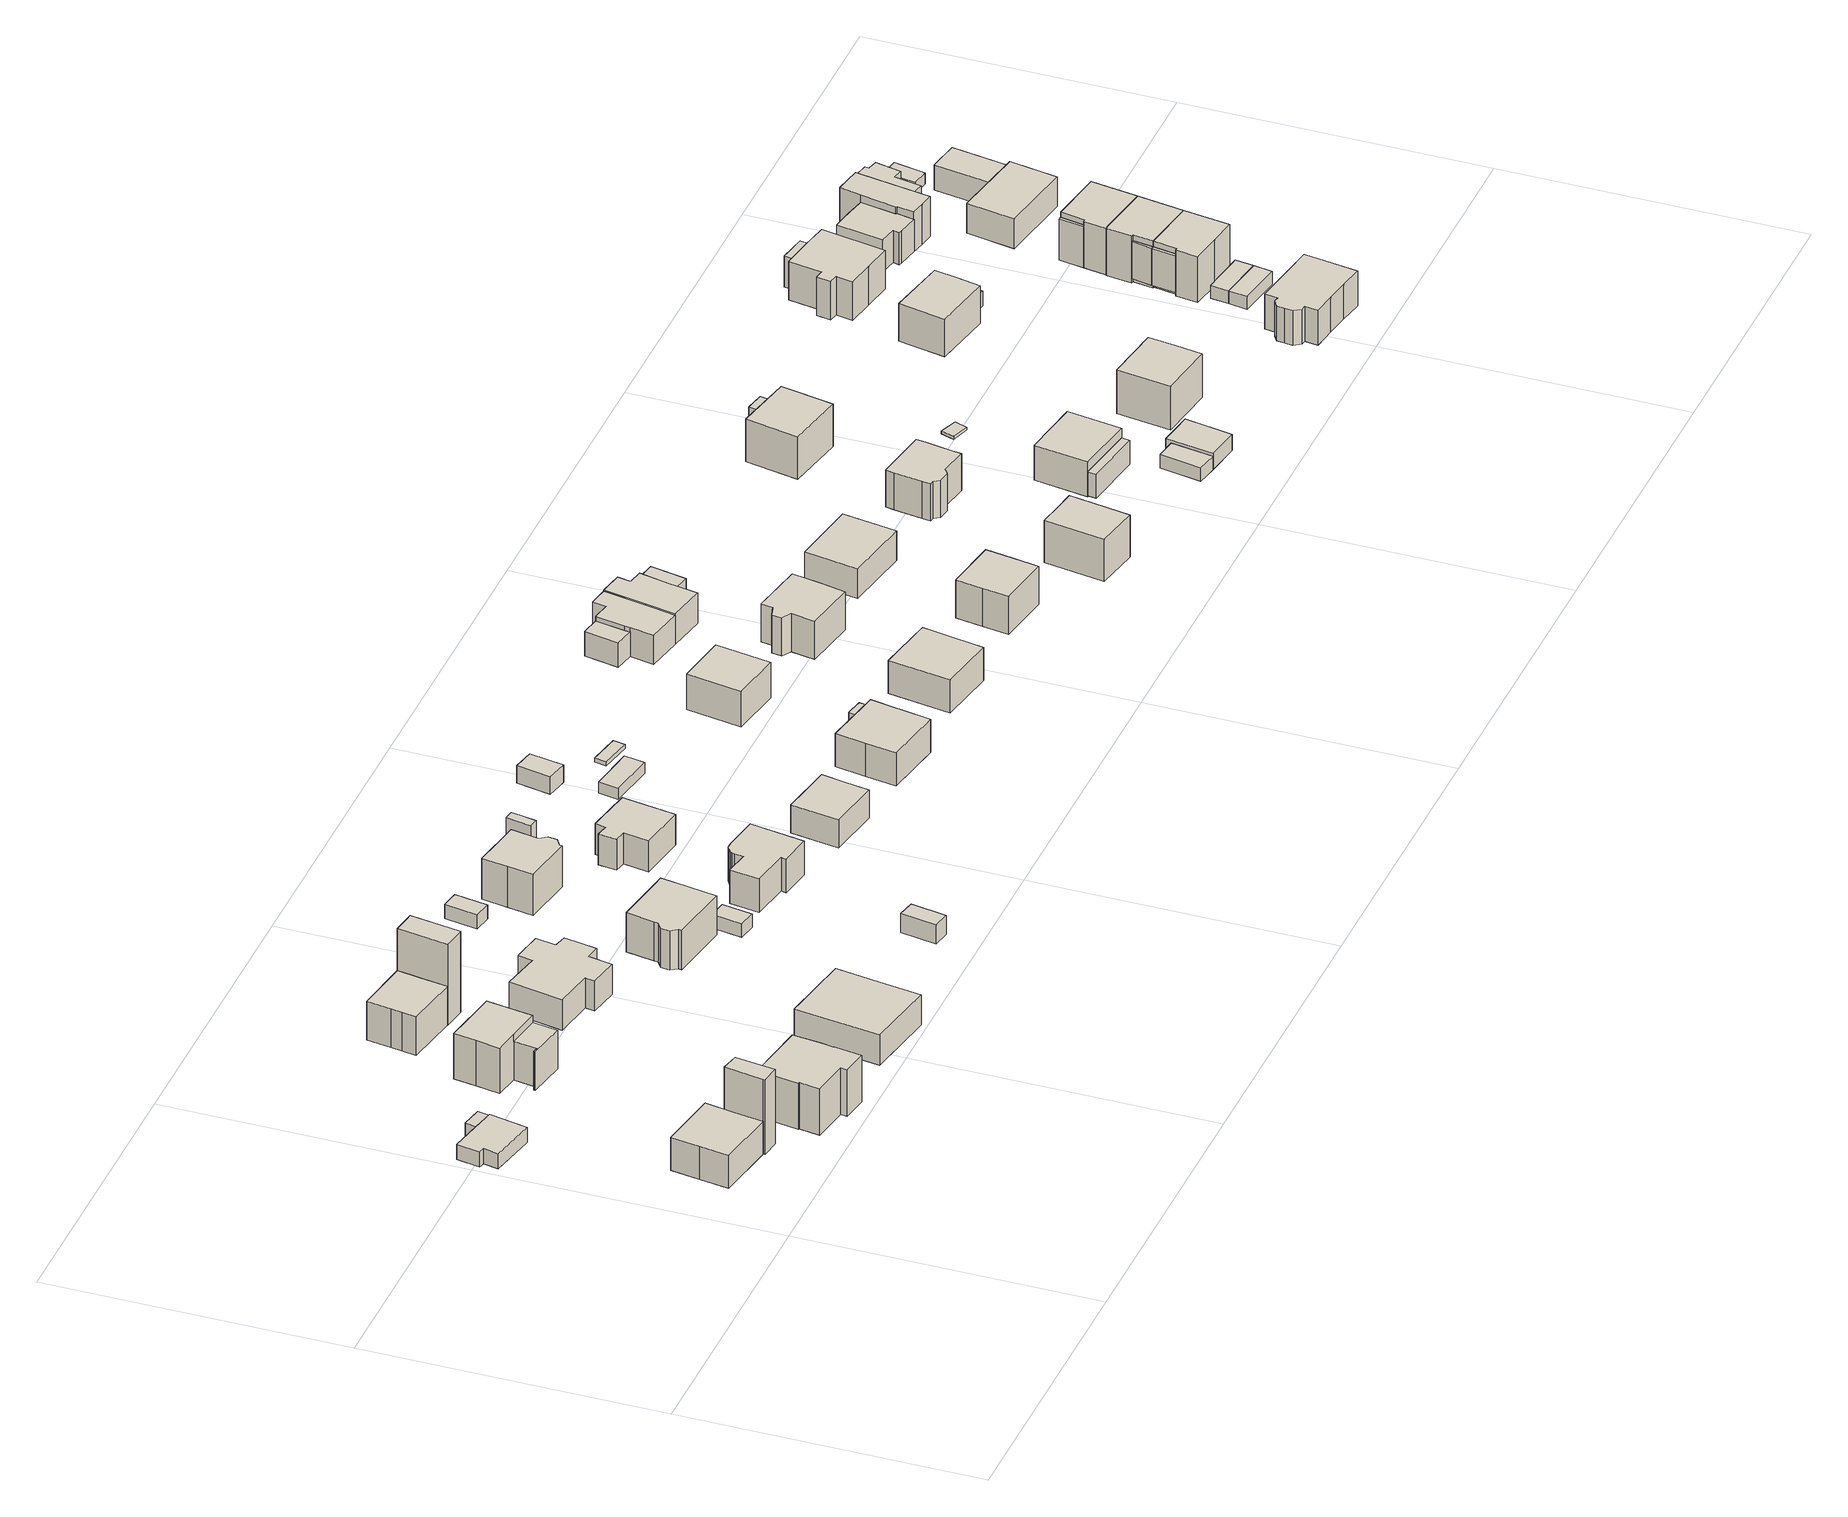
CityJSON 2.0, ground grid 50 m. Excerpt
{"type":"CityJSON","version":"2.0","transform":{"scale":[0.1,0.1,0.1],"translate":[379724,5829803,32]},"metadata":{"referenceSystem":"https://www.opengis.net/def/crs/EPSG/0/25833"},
"CityObjects":{
"building1":{"type":"Building","attributes":{"Gemeindeschluessel":"11000012","BezugspunktDach":"2200","function":"31001_1010","measuredHeight":7.08,"storeysAboveGround":1},"address":[{"country":"Germany","locality":"Berlin","thoroughfareNumber":"16","thoroughfareName":"Schwabstedter Weg"}],"geometry":[{"type":"Solid","lod":"1","boundaries":[[[[0,1,2,3,4,5]],[[6,7,8,9,10,11]],[[6,11,5,4]],[[7,6,4,3]],[[8,7,3,2]],[[9,8,2,1]],[[10,9,1,0]],[[11,10,0,5]]]]}]},
"building2":{"type":"Building","attributes":{"Gemeindeschluessel":"11000012","BezugspunktDach":"2200","function":"31001_1010","measuredHeight":2.66,"storeysAboveGround":1},"address":[{"country":"Germany","locality":"Berlin","thoroughfareNumber":"6 (3)","thoroughfareName":"Wesselburer Weg"}],"geometry":[{"type":"Solid","lod":"1","boundaries":[[[[12,13,14,15,16,17,18]],[[19,20,21,22,23,24,25]],[[19,25,18,17]],[[20,19,17,16]],[[21,20,16,15]],[[22,21,15,14]],[[23,22,14,13]],[[24,23,13,12]],[[25,24,12,18]]]]}]},
"building3":{"type":"Building","attributes":{"Gemeindeschluessel":"11000012","BezugspunktDach":"2200","function":"31001_2000","measuredHeight":13.29,"storeysAboveGround":1},"address":[{"country":"Germany","locality":"Berlin","thoroughfareNumber":"16 (1)","thoroughfareName":"Schwabstedter Weg"}],"geometry":[{"type":"Solid","lod":"1","boundaries":[[[[26,27,28,29,30]],[[31,32,33,34,35]],[[31,35,30,29]],[[32,31,29,28]],[[33,32,28,27]],[[34,33,27,26]],[[35,34,26,30]]]]}]},
"building4":{"type":"Building","attributes":{"Gemeindeschluessel":"11000012","BezugspunktDach":"2200","function":"51009_1610","measuredHeight":2.45,"storeysAboveGround":0},"address":[{"country":"Germany","locality":"Berlin"}],"geometry":[{"type":"Solid","lod":"1","boundaries":[[[[36,37,38,39]],[[40,41,21,20]],[[40,20,39,38]],[[41,40,38,37]],[[21,41,37,36]],[[20,21,36,39]]]]}]},
"building5":{"type":"Building","attributes":{"Gemeindeschluessel":"11000012","BezugspunktDach":"2200","function":"31001_1010","measuredHeight":10.31,"storeysAboveGround":1},"address":[{"country":"Germany","locality":"Berlin","thoroughfareNumber":"18","thoroughfareName":"Schwabstedter Weg"}],"geometry":[{"type":"Solid","lod":"1","boundaries":[[[[42,43,44,45,46,47,48,49,50,51,52,53,54]],[[55,56,57,58,59,60,61,62,63,64,65,66,67]],[[55,67,54,53]],[[56,55,53,52]],[[57,56,52,51]],[[58,57,51,50]],[[59,58,50,49]],[[60,59,49,48]],[[61,60,48,47]],[[62,61,47,46]],[[63,62,46,45]],[[64,63,45,44]],[[65,64,44,43]],[[66,65,43,42]],[[67,66,42,54]]]]}]},
"building6":{"type":"Building","attributes":{"Gemeindeschluessel":"11000012","function":"31001_1010"},"address":[{"country":"Germany","locality":"Berlin","thoroughfareNumber":"17","thoroughfareName":"Schwabstedter Weg"}],"children":["building6-1","building6-2"]},
"building6-1":{"type":"BuildingPart","attributes":{"BezugspunktDach":"2200","measuredHeight":9.3,"storeysAboveGround":1},"parents":["building6"],"geometry":[{"type":"MultiSurface","lod":"1","boundaries":[[[68,69,70,71,72,73,74]],[[75,76,77,78,79,80,81]],[[75,81,74,73]],[[76,75,73,72]],[[77,76,72,71]],[[78,77,71,70]],[[79,78,70,69]],[[82,83,69,68]],[[81,80,68,74]],[[80,79,83,82]]]}]},
"building6-2":{"type":"BuildingPart","attributes":{"BezugspunktDach":"2200","measuredHeight":6.92,"storeysAboveGround":1},"parents":["building6"],"geometry":[{"type":"Solid","lod":"1","boundaries":[[[[84,83,82,85,86,87]],[[88,89,80,79,90,91]],[[88,91,87,86]],[[89,88,86,85]],[[80,89,85,82]],[[90,79,83,84]],[[91,90,84,87]],[[79,80,82,83]]]]}]},
"building7":{"type":"Building","attributes":{"Gemeindeschluessel":"11000012","BezugspunktDach":"2200","function":"31001_2000","measuredHeight":2.34,"storeysAboveGround":1},"address":[{"country":"Germany","locality":"Berlin","thoroughfareNumber":"18 (1)","thoroughfareName":"Schwabstedter Weg"}],"geometry":[{"type":"Solid","lod":"1","boundaries":[[[[92,93,94,95,96,97]],[[98,99,100,101,102,103]],[[98,103,97,96]],[[99,98,96,95]],[[100,99,95,94]],[[101,100,94,93]],[[102,101,93,92]],[[103,102,92,97]]]]}]},
"building8":{"type":"Building","attributes":{"Gemeindeschluessel":"11000012","BezugspunktDach":"2200","function":"31001_1010","measuredHeight":8.38,"storeysAboveGround":1},"address":[{"country":"Germany","locality":"Berlin","thoroughfareNumber":"17A","thoroughfareName":"Schwabstedter Weg"}],"geometry":[{"type":"Solid","lod":"1","boundaries":[[[[104,105,106,107,108,109,110,111]],[[112,113,114,115,116,117,118,119]],[[112,119,111,110]],[[113,112,110,109]],[[114,113,109,108]],[[115,114,108,107]],[[116,115,107,106]],[[117,116,106,105]],[[118,117,105,104]],[[119,118,104,111]]]]}]},
"building9":{"type":"Building","attributes":{"Gemeindeschluessel":"11000012","BezugspunktDach":"2200","function":"31001_1010","measuredHeight":8.57,"storeysAboveGround":1},"address":[{"country":"Germany","locality":"Berlin","thoroughfareNumber":"20","thoroughfareName":"Schwabstedter Weg"}],"geometry":[{"type":"Solid","lod":"1","boundaries":[[[[120,121,122,123,124]],[[125,126,127,128,129]],[[125,129,124,123]],[[126,125,123,122]],[[127,126,122,121]],[[128,127,121,120]],[[129,128,120,124]]]]}]},
"building10":{"type":"Building","attributes":{"Gemeindeschluessel":"11000012","BezugspunktDach":"2200","function":"31001_2463","measuredHeight":14.43,"storeysAboveGround":1},"address":[{"country":"Germany","locality":"Berlin","thoroughfareNumber":"17A (1)","thoroughfareName":"Schwabstedter Weg"}],"geometry":[{"type":"Solid","lod":"1","boundaries":[[[[130,131,132,133]],[[134,135,136,137]],[[134,137,133,132]],[[135,134,132,131]],[[136,135,131,130]],[[137,136,130,133]]]]}]},
"building11":{"type":"Building","attributes":{"Gemeindeschluessel":"11000012","BezugspunktDach":"2200","function":"31001_1010","measuredHeight":5.33,"storeysAboveGround":1},"address":[{"country":"Germany","locality":"Berlin","thoroughfareNumber":"19","thoroughfareName":"Schwabstedter Weg"}],"geometry":[{"type":"Solid","lod":"1","boundaries":[[[[138,139,140,141,142,143,144,145,146,147,148,149]],[[150,151,152,153,154,155,156,157,158,159,160,161]],[[150,161,149,148]],[[151,150,148,147]],[[152,151,147,146]],[[153,152,146,145]],[[154,153,145,144]],[[155,154,144,143]],[[156,155,143,142]],[[157,156,142,141]],[[158,157,141,140]],[[159,158,140,139]],[[160,159,139,138]],[[161,160,138,149]]]]}]},
"building12":{"type":"Building","attributes":{"Gemeindeschluessel":"11000012","BezugspunktDach":"2200","function":"31001_1010","measuredHeight":10.3,"storeysAboveGround":1},"address":[{"country":"Germany","locality":"Berlin","thoroughfareNumber":"21","thoroughfareName":"Schwabstedter Weg"}],"geometry":[{"type":"Solid","lod":"1","boundaries":[[[[162,163,164,165,166,167,168,169,170,171]],[[172,173,174,175,176,177,178,179,180,181]],[[172,181,171,170]],[[173,172,170,169]],[[174,173,169,168]],[[175,174,168,167]],[[176,175,167,166]],[[177,176,166,165]],[[178,177,165,164]],[[179,178,164,163]],[[180,179,163,162]],[[181,180,162,171]]]]}]},
"building13":{"type":"Building","attributes":{"Gemeindeschluessel":"11000012","BezugspunktDach":"2200","function":"31001_2463","measuredHeight":2.37,"storeysAboveGround":1},"address":[{"country":"Germany","locality":"Berlin","thoroughfareNumber":"21 (3)","thoroughfareName":"Schwabstedter Weg"}],"geometry":[{"type":"Solid","lod":"1","boundaries":[[[[182,183,184,185]],[[186,187,188,189]],[[186,189,185,184]],[[187,186,184,183]],[[188,187,183,182]],[[189,188,182,185]]]]}]},
"building14":{"type":"Building","attributes":{"Gemeindeschluessel":"11000012","BezugspunktDach":"2200","function":"31001_2463","measuredHeight":3.37,"storeysAboveGround":1},"address":[{"country":"Germany","locality":"Berlin","thoroughfareNumber":"22A (2)","thoroughfareName":"Schwabstedter Weg"}],"geometry":[{"type":"Solid","lod":"1","boundaries":[[[[190,191,192,193]],[[194,195,196,197]],[[194,197,193,192]],[[195,194,192,191]],[[196,195,191,190]],[[197,196,190,193]]]]}]},
"building15":{"type":"Building","attributes":{"Gemeindeschluessel":"11000012","BezugspunktDach":"2200","function":"31001_2463","measuredHeight":2.52,"storeysAboveGround":1},"address":[{"country":"Germany","locality":"Berlin","thoroughfareNumber":"21 (2)","thoroughfareName":"Schwabstedter Weg"}],"geometry":[{"type":"Solid","lod":"1","boundaries":[[[[198,199,200,201]],[[202,203,204,205]],[[202,205,201,200]],[[203,202,200,199]],[[204,203,199,198]],[[205,204,198,201]]]]}]},
"building16":{"type":"Building","attributes":{"Gemeindeschluessel":"11000012","BezugspunktDach":"2200","function":"31001_1010","measuredHeight":8.35,"storeysAboveGround":1},"address":[{"country":"Germany","locality":"Berlin","thoroughfareNumber":"21 (1)","thoroughfareName":"Schwabstedter Weg"}],"geometry":[{"type":"Solid","lod":"1","boundaries":[[[[206,207,208,209,210,211,212,213,214,215]],[[216,217,218,219,220,221,222,223,224,225]],[[216,225,215,214]],[[217,216,214,213]],[[218,217,213,212]],[[219,218,212,211]],[[220,219,211,210]],[[221,220,210,209]],[[222,221,209,208]],[[223,222,208,207]],[[224,223,207,206]],[[225,224,206,215]]]]}]},
"building17":{"type":"Building","attributes":{"Gemeindeschluessel":"11000012","BezugspunktDach":"2200","function":"31001_1010","measuredHeight":5.98,"storeysAboveGround":1},"address":[{"country":"Germany","locality":"Berlin","thoroughfareNumber":"23","thoroughfareName":"Schwabstedter Weg"}],"geometry":[{"type":"Solid","lod":"1","boundaries":[[[[226,227,228,229,230,231,232,233,234,235,236,237,238,239,240]],[[241,242,243,244,245,246,247,248,249,250,251,252,253,254,255]],[[241,255,240,239]],[[242,241,239,238]],[[243,242,238,237]],[[244,243,237,236]],[[245,244,236,235]],[[246,245,235,234]],[[247,246,234,233]],[[248,247,233,232]],[[249,248,232,231]],[[250,249,231,230]],[[251,250,230,229]],[[252,251,229,228]],[[253,252,228,227]],[[254,253,227,226]],[[255,254,226,240]]]]}]},
"building18":{"type":"Building","attributes":{"Gemeindeschluessel":"11000012","BezugspunktDach":"2200","function":"31001_1010","measuredHeight":8.99,"storeysAboveGround":1},"address":[{"country":"Germany","locality":"Berlin","thoroughfareNumber":"23A","thoroughfareName":"Schwabstedter Weg"}],"geometry":[{"type":"Solid","lod":"1","boundaries":[[[[256,257,258,259,260,261,262,263,264]],[[265,266,267,268,269,270,271,272,273]],[[265,273,264,263]],[[266,265,263,262]],[[267,266,262,261]],[[268,267,261,260]],[[269,268,260,259]],[[270,269,259,258]],[[271,270,258,257]],[[272,271,257,256]],[[273,272,256,264]]]]}]},
"building19":{"type":"Building","attributes":{"Gemeindeschluessel":"11000012","BezugspunktDach":"2200","function":"31001_2000","measuredHeight":5.31,"storeysAboveGround":1},"address":[{"country":"Germany","locality":"Berlin","thoroughfareNumber":"23A (1)","thoroughfareName":"Schwabstedter Weg"}],"geometry":[{"type":"Solid","lod":"1","boundaries":[[[[274,275,276,277]],[[278,279,280,281]],[[278,281,277,276]],[[279,278,276,275]],[[280,279,275,274]],[[281,280,274,277]]]]}]},
"building20":{"type":"Building","attributes":{"Gemeindeschluessel":"11000012","BezugspunktDach":"2200","function":"31001_1010","measuredHeight":6.16,"storeysAboveGround":1},"address":[{"country":"Germany","locality":"Berlin","thoroughfareNumber":"25","thoroughfareName":"Schwabstedter Weg"}],"geometry":[{"type":"Solid","lod":"1","boundaries":[[[[282,283,284,285,286]],[[287,288,289,290,291]],[[287,291,286,285]],[[288,287,285,284]],[[289,288,284,283]],[[290,289,283,282]],[[291,290,282,286]]]]}]},
"building21":{"type":"Building","attributes":{"Gemeindeschluessel":"11000012","BezugspunktDach":"2200","function":"31001_2463","measuredHeight":3.13,"storeysAboveGround":1},"address":[{"country":"Germany","locality":"Berlin","thoroughfareNumber":"28B (1)","thoroughfareName":"Hemmingstedter Weg"}],"geometry":[{"type":"Solid","lod":"1","boundaries":[[[[292,293,294,295]],[[296,297,298,299]],[[296,299,295,294]],[[297,296,294,293]],[[298,297,293,292]],[[299,298,292,295]]]]}]},
"building22":{"type":"Building","attributes":{"Gemeindeschluessel":"11000012","BezugspunktDach":"2200","function":"31001_2000","measuredHeight":2.01,"storeysAboveGround":1},"address":[{"country":"Germany","locality":"Berlin","thoroughfareNumber":"25 (1)","thoroughfareName":"Schwabstedter Weg"}],"geometry":[{"type":"Solid","lod":"1","boundaries":[[[[300,301,302,303]],[[304,305,306,307]],[[304,307,303,302]],[[305,304,302,301]],[[306,305,301,300]],[[307,306,300,303]]]]}]},
"building23":{"type":"Building","attributes":{"Gemeindeschluessel":"11000012","BezugspunktDach":"2200","function":"31001_2000","measuredHeight":0.701,"storeysAboveGround":1},"address":[{"country":"Germany","locality":"Berlin","thoroughfareNumber":"25 (2)","thoroughfareName":"Schwabstedter Weg"}],"geometry":[{"type":"Solid","lod":"1","boundaries":[[[[308,309,310,311]],[[312,313,314,315]],[[312,315,311,310]],[[313,312,310,309]],[[314,313,309,308]],[[315,314,308,311]]]]}]},
"building24":{"type":"Building","attributes":{"Gemeindeschluessel":"11000012","BezugspunktDach":"2200","function":"31001_1010","measuredHeight":8.69,"storeysAboveGround":1},"address":[{"country":"Germany","locality":"Berlin","thoroughfareNumber":"27","thoroughfareName":"Schwabstedter Weg"}],"geometry":[{"type":"Solid","lod":"1","boundaries":[[[[316,317,318,319,320,321,322]],[[323,324,325,326,327,328,329]],[[323,329,322,321]],[[324,323,321,320]],[[325,324,320,319]],[[326,325,319,318]],[[327,326,318,317]],[[328,327,317,316]],[[329,328,316,322]]]]}]},
"building25":{"type":"Building","attributes":{"Gemeindeschluessel":"11000012","BezugspunktDach":"2200","function":"31001_2463","measuredHeight":2.62,"storeysAboveGround":1},"address":[{"country":"Germany","locality":"Berlin","thoroughfareNumber":"27 (1)","thoroughfareName":"Schwabstedter Weg"}],"geometry":[{"type":"Solid","lod":"1","boundaries":[[[[330,331,332,333,334]],[[335,336,337,338,339]],[[335,339,334,333]],[[336,335,333,332]],[[337,336,332,331]],[[338,337,331,330]],[[339,338,330,334]]]]}]},
"building26":{"type":"Building","attributes":{"Gemeindeschluessel":"11000012","BezugspunktDach":"2200","function":"31001_1010","measuredHeight":8.9,"storeysAboveGround":1},"address":[{"country":"Germany","locality":"Berlin","thoroughfareNumber":"27A","thoroughfareName":"Schwabstedter Weg"}],"geometry":[{"type":"Solid","lod":"1","boundaries":[[[[340,341,342,343]],[[344,345,346,347]],[[344,347,343,342]],[[345,344,342,341]],[[346,345,341,340]],[[347,346,340,343]]]]}]},
"building27":{"type":"Building","attributes":{"Gemeindeschluessel":"11000012","BezugspunktDach":"2200","function":"31001_1010","measuredHeight":8.97,"storeysAboveGround":1},"address":[{"country":"Germany","locality":"Berlin","thoroughfareNumber":"29A","thoroughfareName":"Schwabstedter Weg"}],"geometry":[{"type":"Solid","lod":"1","boundaries":[[[[348,349,350,351,352]],[[353,354,355,356,357]],[[353,357,352,351]],[[354,353,351,350]],[[355,354,350,349]],[[356,355,349,348]],[[357,356,348,352]]]]}]},
"building28":{"type":"Building","attributes":{"Gemeindeschluessel":"11000012","function":"31001_1010"},"address":[{"country":"Germany","locality":"Berlin","thoroughfareNumber":"32B","thoroughfareName":"Hemmingstedter Weg"}],"children":["building28-1","building28-2"]},
"building28-1":{"type":"BuildingPart","attributes":{"BezugspunktDach":"2200","measuredHeight":7.42,"storeysAboveGround":1},"parents":["building28"],"geometry":[{"type":"MultiSurface","lod":"1","boundaries":[[[358,359,360,361,362,363,364,365,366]],[[367,368,369,370,371,372,373,374,375]],[[367,375,366,365]],[[376,377,367,365,364]],[[378,376,364,363]],[[370,369,363,362]],[[371,370,362,361]],[[372,371,361,360]],[[373,372,360,359]],[[374,373,359,358]],[[375,374,358,366]],[[368,367,377,376]],[[369,368,376,378]]]}]},
"building28-2":{"type":"BuildingPart","attributes":{"BezugspunktDach":"2200","measuredHeight":4.48,"storeysAboveGround":1},"parents":["building28"],"geometry":[{"type":"MultiSurface","lod":"1","boundaries":[[[377,378,379,380]],[[381,369,367,382]],[[381,382,380,379]],[[369,381,379,378]],[[382,367,377,380]],[[367,368,376,377]],[[369,378,376,368]]]}]},
"building29":{"type":"Building","attributes":{"Gemeindeschluessel":"11000012","BezugspunktDach":"2200","function":"31001_1010","measuredHeight":9.77,"storeysAboveGround":1},"address":[{"country":"Germany","locality":"Berlin","thoroughfareNumber":"29","thoroughfareName":"Schwabstedter Weg"}],"geometry":[{"type":"Solid","lod":"1","boundaries":[[[[383,384,385,386,387,388,389,390,391]],[[392,393,394,395,396,397,398,399,400]],[[392,400,391,390]],[[393,392,390,389]],[[394,393,389,388]],[[395,394,388,387]],[[396,395,387,386]],[[397,396,386,385]],[[398,397,385,384]],[[399,398,384,383]],[[400,399,383,391]]]]}]},
"building30":{"type":"Building","attributes":{"Gemeindeschluessel":"11000012","function":"31001_1010"},"address":[{"country":"Germany","locality":"Berlin","thoroughfareNumber":"34","thoroughfareName":"Hemmingstedter Weg"}],"children":["building30-1","building30-2"]},
"building30-1":{"type":"BuildingPart","attributes":{"BezugspunktDach":"2200","measuredHeight":7.18,"storeysAboveGround":1},"parents":["building30"],"geometry":[{"type":"MultiSurface","lod":"1","boundaries":[[[401,402,403,404,405,406,407,408,409]],[[410,372,411,412,413,414,415,416,374]],[[410,374,409,408]],[[372,410,408,407]],[[411,372,407,406]],[[412,411,406,405]],[[413,412,405,404]],[[417,418,404,403]],[[415,419,417,414,403,402]],[[416,415,402,401]],[[374,416,401,409]],[[414,413,418,417]],[[414,417,419,415]]]}]},
"building30-2":{"type":"BuildingPart","attributes":{"BezugspunktDach":"2200","measuredHeight":4.73,"storeysAboveGround":1},"parents":["building30"],"geometry":[{"type":"MultiSurface","lod":"1","boundaries":[[[420,421,418,419]],[[413,422,423,415]],[[422,413,418,421]],[[423,422,421,420]],[[415,423,420,419]],[[413,414,417,418]],[[415,419,417,414]]]}]},
"building31":{"type":"Building","attributes":{"Gemeindeschluessel":"11000012","BezugspunktDach":"2200","function":"31001_1010","measuredHeight":9.52,"storeysAboveGround":1},"address":[{"country":"Germany","locality":"Berlin","thoroughfareNumber":"31","thoroughfareName":"Schwabstedter Weg"}],"geometry":[{"type":"Solid","lod":"1","boundaries":[[[[424,425,426,427,428,429]],[[430,431,432,433,434,435]],[[430,435,429,428]],[[431,430,428,427]],[[432,431,427,426]],[[433,432,426,425]],[[434,433,425,424]],[[435,434,424,429]]]]}]},
"building32":{"type":"Building","attributes":{"Gemeindeschluessel":"11000012","BezugspunktDach":"2200","function":"31001_1010","measuredHeight":6.05,"storeysAboveGround":1},"address":[{"country":"Germany","locality":"Berlin","thoroughfareNumber":"31A","thoroughfareName":"Schwabstedter Weg"}],"geometry":[{"type":"Solid","lod":"1","boundaries":[[[[436,437,438,439]],[[440,441,442,443]],[[440,443,439,438]],[[441,440,438,437]],[[442,441,437,436]],[[443,442,436,439]]]]}]},
"building33":{"type":"Building","attributes":{"Gemeindeschluessel":"11000012","BezugspunktDach":"2200","function":"31001_1010","measuredHeight":8.26,"storeysAboveGround":1},"address":[{"country":"Germany","locality":"Berlin","thoroughfareNumber":"33","thoroughfareName":"Schwabstedter Weg"}],"geometry":[{"type":"Solid","lod":"1","boundaries":[[[[444,445,446,447,448]],[[449,450,451,452,453]],[[449,453,448,447]],[[450,449,447,446]],[[451,450,446,445]],[[452,451,445,444]],[[453,452,444,448]]]]}]},
"building34":{"type":"Building","attributes":{"Gemeindeschluessel":"11000012","BezugspunktDach":"2200","function":"51009_1611","measuredHeight":4.15,"storeysAboveGround":0},"address":[{"country":"Germany","locality":"Berlin"}],"geometry":[{"type":"Solid","lod":"1","boundaries":[[[[454,455,456,457]],[[458,459,460,461]],[[458,461,457,456]],[[459,458,456,455]],[[460,459,455,454]],[[461,460,454,457]]]]}]},
"building35":{"type":"Building","attributes":{"Gemeindeschluessel":"11000012","BezugspunktDach":"2200","function":"31001_1010","measuredHeight":8.48,"storeysAboveGround":1},"address":[{"country":"Germany","locality":"Berlin","thoroughfareNumber":"33A","thoroughfareName":"Schwabstedter Weg"}],"geometry":[{"type":"Solid","lod":"1","boundaries":[[[[462,463,464,465,466,467,468,469,470,471,472,473]],[[474,475,476,477,478,479,480,481,482,483,484,485]],[[474,485,473,472]],[[475,474,472,471]],[[476,475,471,470]],[[477,476,470,469]],[[478,477,469,468]],[[479,478,468,467]],[[480,479,467,466]],[[481,480,466,465]],[[482,481,465,464]],[[483,482,464,463]],[[484,483,463,462]],[[485,484,462,473]]]]}]},
"building36":{"type":"Building","attributes":{"Gemeindeschluessel":"11000012","BezugspunktDach":"2200","function":"51009_1610","measuredHeight":4.32,"storeysAboveGround":0},"address":[{"country":"Germany","locality":"Berlin"}],"geometry":[{"type":"Solid","lod":"1","boundaries":[[[[486,487,488,489]],[[490,491,492,493]],[[490,493,489,488]],[[491,490,488,487]],[[492,491,487,486]],[[493,492,486,489]]]]}]},
"building37":{"type":"Building","attributes":{"Gemeindeschluessel":"11000012","BezugspunktDach":"2200","function":"31001_1010","measuredHeight":7.38,"storeysAboveGround":1},"address":[{"country":"Germany","locality":"Berlin","thoroughfareNumber":"35","thoroughfareName":"Schwabstedter Weg"}],"geometry":[{"type":"Solid","lod":"1","boundaries":[[[[494,495,496,497]],[[498,499,500,501]],[[498,501,497,496]],[[499,498,496,495]],[[500,499,495,494]],[[501,500,494,497]]]]}]},
"building38":{"type":"Building","attributes":{"Gemeindeschluessel":"11000012","BezugspunktDach":"2200","function":"31001_1010","measuredHeight":8.32,"storeysAboveGround":1},"address":[{"country":"Germany","locality":"Berlin","thoroughfareNumber":"38A","thoroughfareName":"Hemmingstedter Weg"}],"geometry":[{"type":"Solid","lod":"1","boundaries":[[[[502,503,504,505]],[[506,507,508,509]],[[506,509,505,504]],[[507,506,504,503]],[[508,507,503,502]],[[509,508,502,505]]]]}]},
"building39":{"type":"Building","attributes":{"Gemeindeschluessel":"11000012","BezugspunktDach":"2200","function":"31001_2463","measuredHeight":2.45,"storeysAboveGround":1},"address":[{"country":"Germany","locality":"Berlin","thoroughfareNumber":"35 (1)","thoroughfareName":"Schwabstedter Weg"}],"geometry":[{"type":"Solid","lod":"1","boundaries":[[[[510,511,512,513]],[[514,515,516,517]],[[514,517,513,512]],[[515,514,512,511]],[[516,515,511,510]],[[517,516,510,513]]]]}]},
"building40":{"type":"Building","attributes":{"Gemeindeschluessel":"11000012","BezugspunktDach":"2200","function":"51009_1610","measuredHeight":7.03,"storeysAboveGround":0},"address":[{"country":"Germany","locality":"Berlin"}],"geometry":[{"type":"Solid","lod":"1","boundaries":[[[[518,519,520,521]],[[522,523,524,525]],[[522,525,521,520]],[[523,522,520,519]],[[524,523,519,518]],[[525,524,518,521]]]]}]},
"building41":{"type":"Building","attributes":{"Gemeindeschluessel":"11000012","BezugspunktDach":"2200","function":"31001_2463","measuredHeight":2.92,"storeysAboveGround":1},"address":[{"country":"Germany","locality":"Berlin","thoroughfareNumber":"37 (1)","thoroughfareName":"Schwabstedter Weg"}],"geometry":[{"type":"Solid","lod":"1","boundaries":[[[[526,527,528,529]],[[530,531,532,516]],[[530,516,529,528]],[[531,530,528,527]],[[532,531,527,526]],[[516,532,526,529]]]]}]},
"building42":{"type":"Building","attributes":{"Gemeindeschluessel":"11000012","BezugspunktDach":"2200","function":"31001_2000","measuredHeight":0.533,"storeysAboveGround":1},"address":[{"country":"Germany","locality":"Berlin","thoroughfareNumber":"35 (2)","thoroughfareName":"Schwabstedter Weg"}],"geometry":[{"type":"Solid","lod":"1","boundaries":[[[[533,534,535,536]],[[537,538,539,540]],[[537,540,536,535]],[[538,537,535,534]],[[539,538,534,533]],[[540,539,533,536]]]]}]},
"building43":{"type":"Building","attributes":{"Gemeindeschluessel":"11000012","BezugspunktDach":"2200","function":"31001_1010","measuredHeight":10.67,"storeysAboveGround":1},"address":[{"country":"Germany","locality":"Berlin","thoroughfareNumber":"37","thoroughfareName":"Schwabstedter Weg"}],"geometry":[{"type":"Solid","lod":"1","boundaries":[[[[541,542,543,544,545]],[[546,547,548,549,550]],[[546,550,545,544]],[[547,546,544,543]],[[548,547,543,542]],[[549,548,542,541]],[[550,549,541,545]]]]}]},
"building44":{"type":"Building","attributes":{"Gemeindeschluessel":"11000012","BezugspunktDach":"2200","function":"31001_1010","measuredHeight":8.94,"storeysAboveGround":1},"address":[{"country":"Germany","locality":"Berlin","thoroughfareNumber":"42A","thoroughfareName":"Hemmingstedter Weg"}],"geometry":[{"type":"Solid","lod":"1","boundaries":[[[[551,552,553,554,555]],[[556,557,558,559,560]],[[556,560,555,554]],[[557,556,554,553]],[[558,557,553,552]],[[559,558,552,551]],[[560,559,551,555]]]]}]},
"building45":{"type":"Building","attributes":{"Gemeindeschluessel":"11000012","BezugspunktDach":"2200","function":"31001_2463","measuredHeight":2.94,"storeysAboveGround":1},"address":[{"country":"Germany","locality":"Berlin","thoroughfareNumber":"42A (1)","thoroughfareName":"Hemmingstedter Weg"}],"geometry":[{"type":"Solid","lod":"1","boundaries":[[[[561,562,563,564,565,566,567]],[[568,569,570,571,572,573,574]],[[568,574,567,566]],[[569,568,566,565]],[[570,569,565,564]],[[571,570,564,563]],[[572,571,563,562]],[[573,572,562,561]],[[574,573,561,567]]]]}]},
"building46":{"type":"Building","attributes":{"Gemeindeschluessel":"11000012","BezugspunktDach":"2200","function":"31001_1010","measuredHeight":7.12,"storeysAboveGround":1},"address":[{"country":"Germany","locality":"Berlin","thoroughfareNumber":"39","thoroughfareName":"Schwabstedter Weg"}],"geometry":[{"type":"Solid","lod":"1","boundaries":[[[[575,576,577,578,579,580,581,582,583,584,585,586,587]],[[588,589,590,591,592,593,594,595,596,597,598,599,600]],[[588,600,587,586]],[[589,588,586,585]],[[590,589,585,584]],[[591,590,584,583]],[[592,591,583,582]],[[593,592,582,581]],[[594,593,581,580]],[[595,594,580,579]],[[596,595,579,578]],[[597,596,578,577]],[[598,597,577,576]],[[599,598,576,575]],[[600,599,575,587]]]]}]},
"building47":{"type":"Building","attributes":{"Gemeindeschluessel":"11000012","function":"31001_1010"},"address":[{"country":"Germany","locality":"Berlin","thoroughfareNumber":"42","thoroughfareName":"Hemmingstedter Weg"}],"children":["building47-1","building47-2"]},
"building47-1":{"type":"BuildingPart","attributes":{"BezugspunktDach":"2200","measuredHeight":9.52,"storeysAboveGround":1},"parents":["building47"],"geometry":[{"type":"MultiSurface","lod":"1","boundaries":[[[601,602,603,604,605,606,607,608,609,610,611]],[[612,613,614,615,616,617,618,619,620,621,622]],[[612,622,611,610]],[[613,612,610,609]],[[614,613,609,608]],[[623,624,625,615,614,608,607]],[[626,623,607,606]],[[617,616,606,605]],[[618,617,605,604]],[[619,618,604,603]],[[620,619,603,602]],[[621,620,602,601]],[[622,621,601,611]],[[615,625,624,623]],[[616,615,623,626]]]}]},
"building47-2":{"type":"BuildingPart","attributes":{"BezugspunktDach":"2200","measuredHeight":5.46,"storeysAboveGround":1},"parents":["building47"],"geometry":[{"type":"MultiSurface","lod":"1","boundaries":[[[626,627,628,624]],[[629,630,616,625]],[[629,625,624,628]],[[630,629,628,627]],[[616,630,627,626]],[[616,615,631]],[[625,631,615,623,624]],[[626,623,615,616]]]}]},
"building48":{"type":"Building","attributes":{"Gemeindeschluessel":"11000012","BezugspunktDach":"2200","function":"31001_2463","measuredHeight":2.26,"storeysAboveGround":1},"address":[{"country":"Germany","locality":"Berlin","thoroughfareNumber":"9 (2)","thoroughfareName":"Niebüller Weg"}],"geometry":[{"type":"Solid","lod":"1","boundaries":[[[[632,633,634,635]],[[636,637,638,639]],[[636,639,635,634]],[[637,636,634,633]],[[638,637,633,632]],[[639,638,632,635]]]]}]},
"building49":{"type":"Building","attributes":{"Gemeindeschluessel":"11000012","BezugspunktDach":"2200","function":"31001_2463","measuredHeight":2.24,"storeysAboveGround":1},"address":[{"country":"Germany","locality":"Berlin","thoroughfareNumber":"9 (1)","thoroughfareName":"Niebüller Weg"}],"geometry":[{"type":"Solid","lod":"1","boundaries":[[[[633,640,641,634]],[[642,643,637,636]],[[642,636,634,641]],[[643,642,641,640]],[[637,643,640,633]],[[636,637,633,634]]]]}]},
"building50":{"type":"Building","attributes":{"Gemeindeschluessel":"11000012","function":"31001_1010"},"address":[{"country":"Germany","locality":"Berlin","thoroughfareNumber":"9","thoroughfareName":"Niebüller Weg"}],"children":["building50-1","building50-2"]},
"building50-1":{"type":"BuildingPart","attributes":{"BezugspunktDach":"2200","measuredHeight":9.49,"storeysAboveGround":2},"parents":["building50"],"geometry":[{"type":"MultiSurface","lod":"1","boundaries":[[[644,645,646,647,648,649,650,651]],[[652,653,654,655,656,657,658,659]],[[652,659,651,650]],[[660,661,662,650,649]],[[653,652,663,664]],[[665,661,649,648]],[[654,653,664,666]],[[655,654,648,647]],[[656,655,647,646]],[[657,656,646,645]],[[658,657,645,644]],[[659,658,644,651]],[[664,663,662,661,660]],[[666,664,661,665]]]}]},
"building50-2":{"type":"BuildingPart","attributes":{"BezugspunktDach":"2200","measuredHeight":6.62,"storeysAboveGround":2},"parents":["building50"],"geometry":[{"type":"Solid","lod":"1","boundaries":[[[[661,665,667,662]],[[668,666,664,663]],[[668,663,662,667]],[[666,668,667,665]],[[664,666,665,661]],[[663,664,661,662]]]]}]},
"building51":{"type":"Building","attributes":{"Gemeindeschluessel":"11000012","function":"31001_1010"},"address":[{"country":"Germany","locality":"Berlin","thoroughfareNumber":"9A","thoroughfareName":"Niebüller Weg"}],"children":["building51-1","building51-2"]},
"building51-1":{"type":"BuildingPart","attributes":{"BezugspunktDach":"2200","measuredHeight":9.65,"storeysAboveGround":2},"parents":["building51"],"geometry":[{"type":"MultiSurface","lod":"1","boundaries":[[[647,646,669,670,671,672,673,674,648]],[[675,676,677,678,679,680,681,682,683]],[[684,665,648,674]],[[675,683,665,666,685,686]],[[687,688,684,685,687,676,675,674,673]],[[677,676,673,672]],[[678,677,672,671]],[[679,678,671,670]],[[680,679,670,669]],[[681,680,669,646]],[[682,681,646,647]],[[683,682,647,648]],[[686,685,666,665,684]],[[685,684,688,687]]]}]},
"building51-2":{"type":"BuildingPart","attributes":{"BezugspunktDach":"2200","measuredHeight":6.6,"storeysAboveGround":2},"parents":["building51"],"geometry":[{"type":"Solid","lod":"1","boundaries":[[[[665,684,688,667]],[[687,685,666,668]],[[687,668,667,688]],[[668,666,665,667]],[[685,687,688,684]],[[666,685,684,665]]]]}]},
"building52":{"type":"Building","attributes":{"Gemeindeschluessel":"11000012","BezugspunktDach":"2200","function":"31001_2463","measuredHeight":6.55,"storeysAboveGround":1},"address":[{"country":"Germany","locality":"Berlin","thoroughfareNumber":"44 (1)","thoroughfareName":"Hemmingstedter Weg"}],"geometry":[{"type":"Solid","lod":"1","boundaries":[[[[689,690,691,692,693,694,695,696,697,698,699]],[[700,701,702,703,704,705,706,707,708,709,710]],[[700,710,699,698]],[[701,700,698,697]],[[702,701,697,696]],[[703,702,696,695]],[[704,703,695,694]],[[705,704,694,693]],[[706,705,693,692]],[[707,706,692,691]],[[708,707,691,690]],[[709,708,690,689]],[[710,709,689,699]]]]}]},
"building53":{"type":"Building","attributes":{"Gemeindeschluessel":"11000012","function":"31001_1010"},"address":[{"country":"Germany","locality":"Berlin","thoroughfareNumber":"9B","thoroughfareName":"Niebüller Weg"}],"children":["building53-1","building53-2"]},
"building53-1":{"type":"BuildingPart","attributes":{"BezugspunktDach":"2200","measuredHeight":9.61,"storeysAboveGround":2},"parents":["building53"],"geometry":[{"type":"MultiSurface","lod":"1","boundaries":[[[671,670,669,711,712,713,714,715,672]],[[716,717,718,719,720,721,722,723,724]],[[716,724,672,715]],[[725,726,727,715,714]],[[716,728,716,717]],[[718,717,718,729,726,714,713]],[[719,718,713,712]],[[720,719,712,711]],[[721,720,711,669]],[[722,721,669,670]],[[723,722,670,671]],[[724,723,671,672]],[[717,716,728,727,726,725]],[[726,729,718,717]]]}]},
"building53-2":{"type":"BuildingPart","attributes":{"BezugspunktDach":"2200","measuredHeight":7.47,"storeysAboveGround":2},"parents":["building53"],"geometry":[{"type":"MultiSurface","lod":"1","boundaries":[[[726,729,730,727]],[[731,718,717,716]],[[731,716,727,730]],[[718,731,730,729]],[[717,718,732,729,726]],[[716,717,726,727,733]]]}]},
"building54":{"type":"Building","attributes":{"Gemeindeschluessel":"11000012","function":"31001_1010"},"address":[{"country":"Germany","locality":"Berlin","thoroughfareNumber":"44","thoroughfareName":"Hemmingstedter Weg"}],"children":["building54-1","building54-2"]},
"building54-1":{"type":"BuildingPart","attributes":{"BezugspunktDach":"2200","measuredHeight":7.73,"storeysAboveGround":1},"parents":["building54"],"geometry":[{"type":"MultiSurface","lod":"1","boundaries":[[[734,735,736,737,738,739,740,741,742,743]],[[744,745,746,747,748,749,750,751,752,753]],[[744,753,743,742]],[[745,744,742,741]],[[746,745,741,740]],[[747,746,740,739]],[[748,747,739,738]],[[749,748,738,737]],[[754,755,737,736]],[[751,750,736,735]],[[752,751,735,734]],[[753,752,734,743]],[[750,749,755,754]]]}]},
"building54-2":{"type":"BuildingPart","attributes":{"BezugspunktDach":"2200","measuredHeight":6.6,"storeysAboveGround":1},"parents":["building54"],"geometry":[{"type":"Solid","lod":"1","boundaries":[[[[756,757,758,759,760,761,755,754]],[[749,762,763,764,765,766,767,750]],[[762,749,755,761]],[[763,762,761,760]],[[764,763,760,759]],[[765,764,759,758]],[[766,765,758,757]],[[767,766,757,756]],[[750,767,756,754]],[[750,754,755,749]]]]}]},
"building55":{"type":"Building","attributes":{"Gemeindeschluessel":"11000012","function":"31001_1010"},"address":[{"country":"Germany","locality":"Berlin","thoroughfareNumber":"11","thoroughfareName":"Niebüller Weg"}],"children":["building55-1","building55-2"]},
"building55-1":{"type":"BuildingPart","attributes":{"BezugspunktDach":"2200","measuredHeight":6.27,"storeysAboveGround":1},"parents":["building55"],"geometry":[{"type":"MultiSurface","lod":"1","boundaries":[[[768,769,770,771]],[[772,773,774,775]],[[772,775,771,770]],[[776,777,778,772,770,769]],[[774,773,769,768]],[[775,774,768,771]],[[773,778,777,776]]]}]},
"building55-2":{"type":"BuildingPart","attributes":{"BezugspunktDach":"2200","measuredHeight":5,"storeysAboveGround":1},"parents":["building55"],"geometry":[{"type":"MultiSurface","lod":"1","boundaries":[[[776,779,780,777]],[[781,782,773,778]],[[781,778,777,780]],[[782,781,780,779]],[[773,782,779,776]],[[778,773,783,776,777]]]}]},
"building56":{"type":"Building","attributes":{"Gemeindeschluessel":"11000012","BezugspunktDach":"2200","function":"31001_2463","measuredHeight":2.04,"storeysAboveGround":1},"address":[{"country":"Germany","locality":"Berlin","thoroughfareNumber":"11 (1)","thoroughfareName":"Niebüller Weg"}],"geometry":[{"type":"Solid","lod":"1","boundaries":[[[[784,785,786,787]],[[788,789,790,791]],[[788,791,787,786]],[[789,788,786,785]],[[790,789,785,784]],[[791,790,784,787]]]]}]}
},
"vertices":[
[172,104,74],[179,153,74],[187,201,74],[85,217,74],[77,169,74],[70,120,74],[77,169,15],[85,217,15],[187,201,15],[179,153,15],[172,104,15],[70,120,15],
[13,486,36],[8,461,36],[88,445,36],[101,509,36],[66,516,36],[10,527,36],[3,488,36],[10,527,9],[66,516,9],[101,509,9],[88,445,9],[8,461,9],[13,486,9],[3,488,9],
[203,96,149],[212,163,149],[182,169,149],[172,104,149],[171,100,149],[172,104,16],[182,169,16],[212,163,16],[203,96,16],[171,100,16],
[101,509,34],[105,529,34],[70,536,34],[66,516,34],[70,536,9],[105,529,9],
[310,33,98],[309,22,98],[352,15,98],[354,26,98],[359,61,98],[358,61,98],[362,85,98],[367,130,98],[365,130,98],[262,146,98],[251,77,98],[253,77,98],[248,43,98],[253,77,15],[251,77,15],[262,146,15],[365,130,15],[367,130,15],[362,85,15],[358,61,15],[359,61,15],[354,26,15],[352,15,15],[309,22,15],[310,33,15],[248,43,15],
[230,519,94],[287,510,94],[293,548,94],[299,587,94],[202,603,94],[196,565,94],[189,526,94],[196,565,13],[202,603,13],[299,587,13],[293,548,13],[287,510,13],[230,519,13],[189,526,13],[230,519,82],[287,510,82],
[280,468,82],[224,480,82],[216,482,82],[215,479,82],[216,482,13],[224,480,13],[280,468,13],[215,479,13],
[408,77,40],[419,144,40],[369,152,40],[365,130,40],[367,130,40],[362,85,40],[367,130,16],[365,130,16],[369,152,16],[419,144,16],[408,77,16],[362,85,16],
[332,661,82],[338,703,82],[341,721,82],[345,745,82],[253,759,82],[247,718,82],[244,700,82],[240,676,82],[244,700,13],[247,718,13],[253,759,13],[345,745,13],[341,721,13],[338,703,13],[332,661,13],[240,676,13],
[570,2,71],[580,73,71],[591,145,71],[470,165,71],[449,23,71],[470,165,17],[591,145,17],[580,73,17],[570,2,17],[449,23,17],
[371,655,157],[384,739,157],[345,745,157],[332,661,157],[345,745,12],[384,739,12],[371,655,12],[332,661,12],
[460,491,56],[457,475,56],[507,466,56],[514,506,56],[538,502,56],[548,557,56],[526,562,56],[532,596,56],[481,605,56],[476,580,56],[410,593,56],[393,503,56],[410,593,2],[476,580,2],[481,605,2],[532,596,2],[526,562,2],[548,557,2],[538,502,2],[514,506,2],[507,466,2],[457,475,2],[460,491,2],[393,503,2],
[584,390,87],[583,385,87],[687,368,87],[695,415,87],[702,462,87],[599,478,87],[591,431,87],[590,424,87],[578,416,87],[576,401,87],[578,416,17],[590,424,17],[591,431,17],[599,478,17],[702,462,17],[695,415,17],[687,368,17],[583,385,17],[584,390,17],[576,401,17],
[724,326,41],[732,376,41],[702,381,41],[694,331,41],[702,381,17],[732,376,17],[724,326,17],[694,331,17],
[805,50,52],[815,109,52],[786,115,52],[776,55,52],[786,115,18],[815,109,18],[805,50,18],[776,55,18],
[613,702,39],[622,757,39],[592,762,39],[583,707,39],[592,762,14],[622,757,14],[613,702,14],[583,707,14],
[731,628,87],[732,633,87],[744,641,87],[746,656,87],[738,667,87],[738,671,87],[745,714,87],[659,728,87],[652,685,87],[645,642,87],[652,685,14],[659,728,14],[745,714,14],[738,671,14],[738,667,14],[746,656,14],[744,641,14],[732,633,14],[731,628,14],[645,642,14],
[829,319,77],[827,310,77],[881,302,77],[896,393,77],[836,402,77],[832,402,77],[828,402,77],[824,400,77],[820,398,77],[817,394,77],[815,391,77],[814,387,77],[812,372,77],[772,379,77],[764,330,77],[772,379,17],[812,372,17],[814,387,17],[815,391,17],[817,394,17],[820,398,17],[824,400,17],[828,402,17],[832,402,17],[836,402,17],[896,393,17],[881,302,17],[827,310,17],[829,319,17],[764,330,17],
[819,564,69],[812,522,69],[892,509,69],[906,598,69],[867,605,69],[828,612,69],[824,594,69],[804,598,69],[800,568,69],[804,598,14],[824,594,14],[828,612,14],[867,605,14],[906,598,14],[892,509,14],[812,522,14],[819,564,14],[800,568,14],
[809,698,66],[817,740,66],[802,743,66],[793,701,66],[802,743,13],[817,740,13],[809,698,13],[793,701,13],
[1060,266,63],[1067,306,63],[1074,346,63],[983,361,63],[970,281,63],[983,361,13],[1074,346,13],[1067,306,13],[1060,266,13],[970,281,13],
[990,722,45],[1000,779,45],[964,786,45],[953,729,45],[964,786,14],[1000,779,14],[990,722,14],[953,729,14],
[1057,619,31],[1063,653,31],[985,665,31],[979,632,31],[985,665,11],[1063,653,11],[1057,619,11],[979,632,11],
[1109,669,18],[1113,689,18],[1060,699,18],[1056,679,18],[1060,699,11],[1113,689,11],[1109,669,11],[1056,679,11],
[1251,240,74],[1260,290,74],[1261,299,74],[1269,341,74],[1167,359,74],[1158,308,74],[1150,257,74],[1158,308,15],[1167,359,15],[1269,341,15],[1261,299,15],[1260,290,15],[1251,240,15],[1150,257,15],
[1291,294,39],[1304,372,39],[1275,378,39],[1269,341,39],[1261,299,39],[1269,341,13],[1275,378,13],[1304,372,13],[1291,294,13],[1261,299,13],
[1310,514,74],[1325,606,74],[1238,620,74],[1223,528,74],[1238,620,10],[1325,606,10],[1310,514,10],[1223,528,10],
[1463,235,69],[1472,287,69],[1481,338,69],[1382,355,69],[1365,251,69],[1382,355,10],[1481,338,10],[1472,287,10],[1463,235,10],[1365,251,10],
[1392,695,63],[1402,744,63],[1415,816,63],[1383,822,63],[1379,799,63],[1349,804,63],[1340,755,63],[1339,746,63],[1331,706,63],[1339,746,11],[1340,755,11],[1349,804,11],[1379,799,11],[1383,822,11],[1415,816,11],[1402,744,11],[1392,695,11],[1331,706,11],[1340,755,55],[1339,746,55],[1349,804,55],
[1317,810,55],[1306,753,55],[1317,810,11],[1306,753,11],
[1435,528,78],[1428,488,78],[1517,473,78],[1526,518,78],[1534,563,78],[1444,579,78],[1441,559,78],[1422,554,78],[1420,537,78],[1422,554,10],[1441,559,10],[1444,579,10],[1534,563,10],[1526,518,10],[1517,473,10],[1428,488,10],[1435,528,10],[1420,537,10],
[1456,683,65],[1463,722,65],[1465,733,65],[1475,782,65],[1450,787,65],[1454,809,65],[1415,816,65],[1402,745,65],[1392,695,65],[1402,745,11],[1454,809,11],[1450,787,11],[1475,782,11],[1465,733,11],[1463,722,11],[1456,683,11],[1465,733,58],[1475,782,58],[1463,722,58],
[1495,716,58],[1507,776,58],[1507,776,11],[1495,716,11],
[1679,228,78],[1686,272,78],[1693,317,78],[1603,331,78],[1596,286,78],[1589,242,78],[1596,286,10],[1603,331,10],[1693,317,10],[1686,272,10],[1679,228,10],[1589,242,10],
[1716,466,62],[1730,556,62],[1616,574,62],[1602,485,62],[1616,574,9],[1730,556,9],[1716,466,9],[1602,485,9],
[1846,146,83],[1863,248,83],[1825,254,83],[1788,260,83],[1772,159,83],[1788,260,8],[1825,254,8],[1863,248,8],[1846,146,8],[1772,159,8],
[1888,207,36],[1896,256,36],[1867,261,36],[1859,212,36],[1867,261,8],[1896,256,8],[1888,207,8],[1859,212,8],
[1839,454,75],[1845,444,75],[1865,441,75],[1874,448,75],[1922,440,75],[1924,455,75],[1932,501,75],[1934,516,75],[1843,530,75],[1840,516,75],[1833,469,75],[1831,455,75],[1833,469,9],[1840,516,9],[1843,530,9],[1934,516,9],[1932,501,9],[1924,455,9],[1922,440,9],[1874,448,9],[1865,441,9],[1845,444,9],[1839,454,9],[1831,455,9],
[2076,232,50],[2078,245,50],[1977,261,50],[1975,247,50],[1977,261,7],[2078,245,7],[2076,232,7],[1975,247,7],
[2078,245,67],[2092,336,67],[1991,351,67],[1977,261,67],[1991,351,5],[2092,336,5],[2078,245,5],[1977,261,5],
[1966,659,84],[1983,747,84],[1884,766,84],[1867,678,84],[1884,766,8],[1983,747,8],[1966,659,8],[1867,678,8],
[2107,112,30],[2118,182,30],[2084,187,30],[2072,118,30],[2084,187,6],[2118,182,6],[2107,112,6],[2072,118,6],
[1950,753,80],[1953,769,80],[1921,775,80],[1918,760,80],[1921,775,10],[1953,769,10],[1950,753,10],[1918,760,10],
[2164,103,35],[2178,182,35],[2120,191,35],[2107,112,35],[2120,191,6],[2178,182,6],[2164,103,6],
[2077,489,12],[2085,510,12],[2055,521,12],[2047,499,12],[2055,521,7],[2085,510,7],[2077,489,7],[2047,499,7],
[2280,193,84],[2287,238,84],[2293,283,84],[2196,297,84],[2183,207,84],[2196,297,6],[2293,283,6],[2287,238,6],[2280,193,6],[2183,207,6],
[2345,567,76],[2353,606,76],[2360,645,76],[2259,664,76],[2244,586,76],[2259,664,9],[2360,645,9],[2353,606,9],[2345,567,9],[2244,586,9],
[2374,582,37],[2388,579,37],[2390,589,37],[2400,638,37],[2385,641,37],[2371,644,37],[2359,585,37],[2371,644,10],[2385,641,10],[2400,638,10],[2390,589,10],[2388,579,10],[2374,582,10],[2359,585,10],
[2465,104,67],[2473,103,67],[2470,81,67],[2509,75,67],[2548,69,67],[2588,62,67],[2602,152,67],[2483,170,67],[2480,148,67],[2471,150,67],[2460,142,67],[2458,129,67],[2457,116,67],[2458,129,5],[2460,142,5],[2471,150,5],[2480,148,5],[2483,170,5],[2602,152,5],[2588,62,5],[2548,69,5],[2509,75,5],[2470,81,5],[2473,103,5],[2465,104,5],[2457,116,5],
[2290,774,79],[2285,746,79],[2332,738,79],[2380,730,79],[2399,837,79],[2375,842,79],[2351,846,79],[2303,854,79],[2294,798,79],[2279,801,79],[2275,777,79],[2279,801,10],[2294,798,10],[2303,854,10],[2351,846,10],[2375,842,10],[2399,837,10],[2380,730,10],[2332,738,10],[2285,746,10],[2290,774,10],[2275,777,10],[2351,846,65],[2329,850,65],[2329,850,10],[2375,842,65],
[2379,864,65],[2333,872,65],[2333,872,10],[2379,864,10],[2336,848,10],
[2597,200,28],[2602,231,28],[2527,243,28],[2522,212,28],[2527,243,5],[2602,231,5],[2597,200,5],[2522,212,5],
[2606,262,28],[2531,273,28],[2531,273,5],[2606,262,5],
[2562,278,88],[2608,271,88],[2619,348,88],[2574,355,88],[2528,362,88],[2522,323,88],[2517,323,88],[2512,286,88],[2517,323,6],[2522,323,6],[2528,362,6],[2574,355,6],[2619,348,6],[2608,271,6],[2562,278,6],[2512,286,6],[2522,323,25],[2522,323,78],[2517,323,78],[2517,323,12],[2522,323,12],[2528,362,78],[2528,362,12],
[2523,363,78],[2523,363,12],
[2631,425,88],[2585,432,88],[2540,439,88],[2535,439,88],[2529,397,88],[2533,396,88],[2533,396,4],[2529,397,4],[2535,439,4],[2540,439,4],[2585,432,4],[2631,425,4],[2619,348,4],[2574,355,4],[2528,362,4],[2533,396,78],[2533,396,12],[2533,396,45],[2529,397,12],[2529,397,78],
[2452,744,65],[2449,734,65],[2455,732,65],[2490,725,65],[2490,726,65],[2496,755,65],[2494,756,65],[2505,815,65],[2471,822,65],[2437,828,65],[2423,750,65],[2437,828,8],[2471,822,8],[2505,815,8],[2494,756,8],[2496,755,8],[2490,726,8],[2490,725,8],[2455,732,8],[2449,734,8],[2452,744,8],[2423,750,8],
[2643,503,88],[2597,510,88],[2552,517,88],[2545,477,88],[2541,477,88],[2541,477,5],[2545,477,5],[2552,517,5],[2597,510,5],[2643,503,5],[2631,425,5],[2585,432,5],[2540,439,5],[2535,439,5],[2545,477,42],[2545,477,79],[2541,477,79],[2541,477,31],[2552,517,79],
[2547,518,79],[2547,518,5],[2552,517,19],[2541,477,46],
[2513,721,78],[2537,717,78],[2542,747,78],[2558,843,78],[2536,847,78],[2513,851,78],[2505,815,78],[2494,756,78],[2496,755,78],[2490,726,78],[2496,755,7],[2494,756,7],[2505,815,7],[2513,851,7],[2536,847,7],[2558,843,7],[2542,747,7],[2537,717,7],[2513,721,7],[2490,726,7],[2542,747,73],[2558,843,73],
[2566,742,73],[2574,787,73],[2591,784,73],[2600,827,73],[2583,831,73],[2584,838,73],[2584,838,7],[2583,831,7],[2600,827,7],[2591,784,7],[2574,787,7],[2566,742,7],
[2677,569,59],[2691,649,59],[2565,670,59],[2551,590,59],[2565,670,6],[2691,649,6],[2677,569,6],[2551,590,6],[2691,649,51],[2639,657,51],[2639,657,6],
[2707,746,51],[2655,755,51],[2655,755,6],[2707,746,6],[2691,649,40],
[2662,772,28],[2672,824,28],[2642,829,28],[2633,777,28],[2642,829,8],[2672,824,8],[2662,772,8],[2633,777,8]
]}
